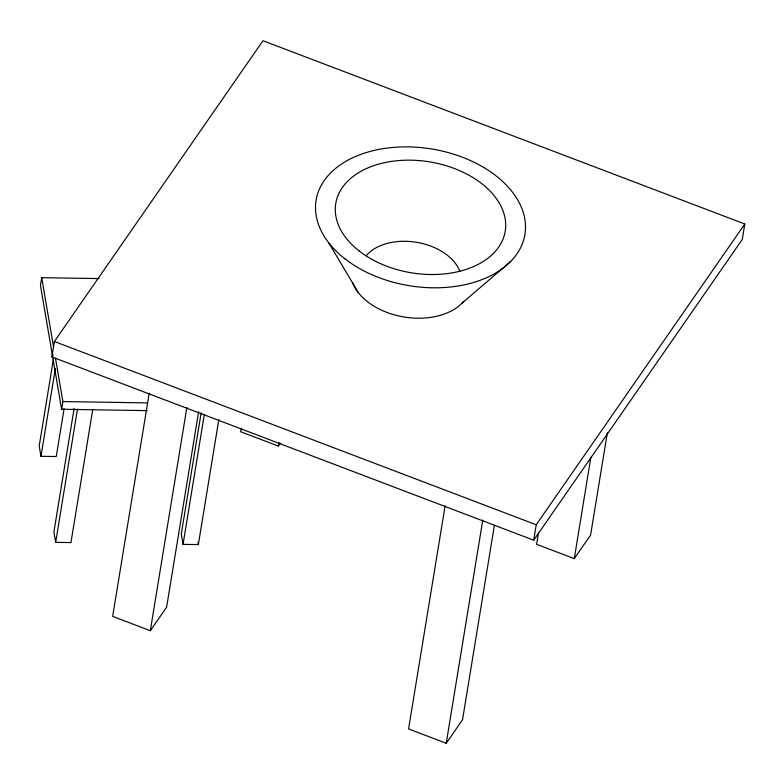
<?xml version="1.0" encoding="UTF-8"?>
<svg xmlns="http://www.w3.org/2000/svg" width="784" height="784" viewBox="0 0 784 784"><rect width="100%" height="100%" fill="white"/><g stroke="black" fill="none" stroke-linecap="round" stroke-linejoin="round"><path stroke-width="1.18" d="M99.196 278.585L41.719 277.673L40.454 285.386L61.613 409.277L147.225 410.63M51.871 356.906L54.39 341.491L262.963 40.729L744.8 224.008L742.272 239.434L533.698 540.196L51.871 356.906L53.263 354.897M53.557 358.317L39.2 445.969L40.964 456.298L56.252 456.543L64.121 408.503M40.964 456.298L55.321 368.637M61.613 409.277L62.877 401.565L55.488 358.268M74.147 408.327L53.9 532.013L55.664 542.332L70.952 542.577L92.777 409.287M55.664 542.332L77.489 409.042M149.215 393.117L112.651 616.381L150.312 630.708L166.62 607.188L198.636 411.678M150.312 630.708L186.866 407.435M201.155 412.747L181.29 534.022L183.054 544.351L198.342 544.586L218.795 419.705M183.054 544.351L204.291 414.658M241.286 428.123L240.698 431.749L278.349 446.067L280.388 443.127M278.349 446.067L278.947 442.45M445.136 505.68L408.572 728.944L446.233 743.271L462.54 719.751L494.361 525.447M446.233 743.271L482.787 519.998M533.698 540.196L536.227 524.77L744.8 224.008M538.588 532.238L536.619 544.312L574.27 558.629L590.587 535.109L607.384 432.533M574.27 558.629L590.871 457.258M461.933 303.222L510.639 261.493M62.877 401.565L147.265 402.898M54.39 341.491L536.227 524.77M328.761 242.834L358.268 292.579M197.95 542.293L198.342 544.586M41.719 277.673L53.635 347.439M463.628 301.37A60.309 39.484 9.3 0 1 403.554 316.922A60.309 39.484 9.3 0 1 352.506 282.397M366.314 255.643A50.646 33.163 9.3 0 1 416.745 242.344A50.646 33.163 9.3 0 1 459.806 271.372M345.117 258.965A105.811 69.276 9.3 0 0 521.507 245.774A105.811 69.276 9.3 0 0 394.871 147.284A105.811 69.276 9.3 0 0 345.117 258.965M359.337 251.115A85.848 56.203 9.3 0 0 502.456 240.414A85.848 56.203 9.3 0 0 399.703 160.495A85.848 56.203 9.3 0 0 359.337 251.115"/></g></svg>
